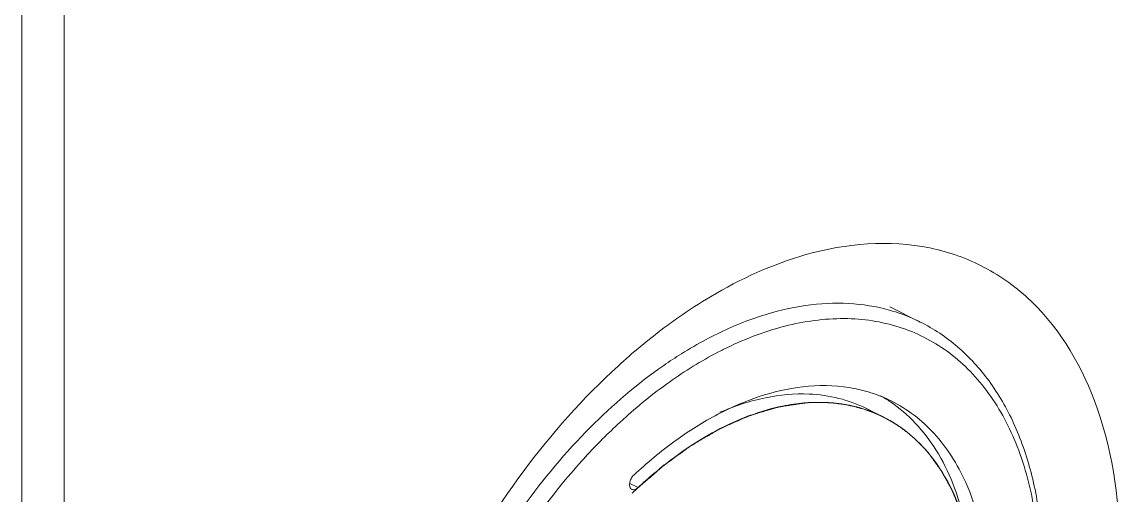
# Model space of a CAD drawing. Header units: millimetres. Extents: x 1177 to 4147, y 93 to 2194.
# Drawn here: x 3561.72 to 3568.16, y 1022.1 to 1024.87 of the extents above; entities that cross this region are included whole.
import ezdxf

# ---------------------------------------------------------------- set-up
doc = ezdxf.new("R2010")
doc.units = ezdxf.units.MM
doc.header["$LTSCALE"] = 0.1
doc.layers.get('0').update_dxf_attribs({"lineweight": 13})

# ---------------------------------------------------------------- blocks, each defined once
blk = doc.blocks.new('01')
for p, q in [((4016.8879, 674.7706), (4016.8879, 1166.673)), ((4017.2415, 678.2525), (4017.2415, 1164.9588)), ((4024.408, 1044.0311), (4024.1544, 1044.1579)), ((4023.9533, 1043.2959), (4023.9508, 1043.2967)), ((4023.9571, 1043.3062), (4024.0985, 1043.2355)), ((4022.0452, 1042.6439), (4021.9755, 1042.6787)), ((4022.0108, 1042.6113), (4021.9967, 1042.5976))]:
    blk.add_line(p, q)
for centre, radius, start, end in [((4024.9973, 1040.3393), 4.5551, 124.97288, 125.91918), ((4025.3506, 1039.8755), 5.1381, 126.9504, 132.51914), ((4025.0703, 1040.2386), 4.6795, 125.91962, 126.8807), ((4024.1118, 1041.09), 3.0296, 116.56538, 116.93563), ((4024.3741, 1040.6243), 3.7055, 122.04414, 124.78079), ((4023.4907, 1042.3749), 1.1916, 55.91716, 60.6392)]:
    blk.add_arc(centre, radius, start, end)
for points, knots in [([(4023.451, 1044.5957), (4023.7844, 1044.6904), (4024.3171, 1044.7372), (4024.9549, 1044.5097), (4025.5066, 1044.1079), (4025.9853, 1043.2662), (4026.0803, 1042.4897), (4026.0803, 1042.0725)], [0, 0, 0, 0, 0.241229, 0.353155, 0.465495, 0.709646, 1, 1, 1, 1]), ([(4022.3864, 1044.0719), (4022.4727, 1044.1323), (4022.8052, 1044.3479), (4023.1709, 1044.5162), (4023.451, 1044.5957)], [0, 0, 0, 0, 0.265752, 1, 1, 1, 1]), ([(4024.1493, 1044.1308), (4024.039, 1044.1618), (4023.8043, 1044.1991), (4023.4381, 1044.1797), (4023.0585, 1044.0879), (4022.8103, 1043.9838), (4022.6862, 1043.9218)], [0, 0, 0, 0, 0.227684, 0.467586, 0.724216, 1, 1, 1, 1]), ([(4024.4079, 1044.0311), (4024.3873, 1044.0414), (4024.3036, 1044.0808), (4024.2162, 1044.1121), (4024.1493, 1044.1308)], [0, 0, 0, 0, 0.249254, 1, 1, 1, 1]), ([(4024.408, 1044.0311), (4024.52, 1043.9751), (4024.7342, 1043.8318), (4024.9995, 1043.5401), (4025.2056, 1043.1805), (4025.3495, 1042.7633), (4025.43, 1042.2985), (4025.4467, 1041.7962), (4025.3999, 1041.2672), (4025.2911, 1040.7231), (4025.1229, 1040.176), (4024.8992, 1039.6382), (4024.6253, 1039.1221), (4024.3072, 1038.6392), (4023.9522, 1038.2008), (4023.568, 1037.8166), (4023.1632, 1037.4956), (4022.8757, 1037.3229), (4022.7309, 1037.2505)], [0, 0, 0, 0, 0.046374, 0.094191, 0.144678, 0.198693, 0.256662, 0.318598, 0.384166, 0.452757, 0.523561, 0.595631, 0.66795, 0.739486, 0.809251, 0.876361, 0.940103, 1, 1, 1, 1]), ([(4022.7569, 1037.3046), (4022.9384, 1037.3954), (4023.2982, 1037.6225), (4023.7923, 1038.0578), (4024.2472, 1038.5864), (4024.646, 1039.1886), (4024.9739, 1039.8419), (4025.2187, 1040.5219), (4025.3711, 1041.2033), (4025.4253, 1041.8609), (4025.3789, 1042.4708), (4025.2326, 1043.011), (4025.0243, 1043.3948), (4024.8124, 1043.6399), (4024.6364, 1043.7903), (4024.4418, 1043.9092), (4024.2308, 1043.9952), (4024.0055, 1044.0475), (4023.6831, 1044.0722), (4023.2518, 1044.0117), (4022.9219, 1043.8823), (4022.7569, 1043.7998)], [0, 0, 0, 0, 0.063265, 0.131823, 0.204585, 0.280032, 0.356417, 0.431911, 0.504761, 0.573445, 0.636852, 0.694489, 0.746724, 0.771287, 0.795134, 0.818602, 0.84206, 0.865879, 0.890399, 0.942508, 1, 1, 1, 1]), ([(4022.6862, 1043.9218), (4022.6628, 1043.9101), (4022.5683, 1043.8613), (4022.4761, 1043.8078), (4022.408, 1043.7652)], [0, 0, 0, 0, 0.245343, 1, 1, 1, 1]), ([(4022.7394, 1043.791), (4022.5988, 1043.7196), (4022.3193, 1043.5494), (4022.0642, 1043.3449), (4021.9389, 1043.2324)], [0, 0, 0, 0, 0.483613, 1, 1, 1, 1]), ([(4019.7509, 1039.4785), (4019.8412, 1040.2689), (4020.3417, 1041.8126), (4021.2935, 1043.1279), (4021.878, 1043.6626)], [0, 0, 0, 0, 0.501063, 1, 1, 1, 1]), ([(4022.2603, 1043.6678), (4022.0394, 1043.5145), (4021.6137, 1043.1489), (4021.2546, 1042.7193), (4021.086, 1042.4849)], [0, 0, 0, 0, 0.482181, 1, 1, 1, 1]), ([(4023.4239, 1043.4885), (4023.177, 1043.46), (4022.7998, 1043.3258), (4022.3435, 1043.038), (4022.1193, 1042.8511), (4022.0096, 1042.7485)], [0, 0, 0, 0, 0.460924, 0.721374, 1, 1, 1, 1]), ([(4022.7308, 1043.2748), (4022.8532, 1043.3278), (4023.0974, 1043.4089), (4023.3547, 1043.4332), (4023.4766, 1043.4279)], [0, 0, 0, 0, 0.522319, 1, 1, 1, 1]), ([(4024.1656, 1043.3697), (4024.1108, 1043.3971), (4023.9958, 1043.4437), (4023.7485, 1043.5021), (4023.5531, 1043.5034), (4023.4239, 1043.4885)], [0, 0, 0, 0, 0.241753, 0.487086, 1, 1, 1, 1]), ([(4023.4539, 1043.3545), (4023.4392, 1043.3523), (4023.4098, 1043.3479), (4023.3731, 1043.3423), (4023.3438, 1043.3379), (4023.3218, 1043.3345), (4023.2997, 1043.3312), (4023.2777, 1043.3278), (4023.2594, 1043.3251), (4023.2465, 1043.3231), (4023.2392, 1043.322), (4023.2337, 1043.3212), (4023.2282, 1043.3203), (4023.224, 1043.3197), (4023.2213, 1043.3193), (4023.2201, 1043.3191), (4023.2192, 1043.319), (4023.2183, 1043.3187), (4023.2166, 1043.3182), (4023.2143, 1043.3175), (4023.2105, 1043.3164), (4023.2058, 1043.315), (4023.1983, 1043.3127), (4023.1889, 1043.3099), (4023.1776, 1043.3065), (4023.1625, 1043.302), (4023.1437, 1043.2964), (4023.1211, 1043.2896), (4023.0909, 1043.2806), (4023.0608, 1043.2715), (4023.0344, 1043.2636), (4023.0194, 1043.2591), (4023.0081, 1043.2557), (4022.9987, 1043.2529), (4022.9911, 1043.2506), (4022.9864, 1043.2492), (4022.9827, 1043.2481), (4022.9803, 1043.2474), (4022.9787, 1043.2469), (4022.9777, 1043.2466), (4022.9768, 1043.2461), (4022.9756, 1043.2456), (4022.9727, 1043.2444), (4022.9684, 1043.2425), (4022.9627, 1043.2399), (4022.957, 1043.2374), (4022.9494, 1043.234), (4022.936, 1043.2281), (4022.917, 1043.2197), (4022.8941, 1043.2096), (4022.8712, 1043.1994), (4022.8484, 1043.1893), (4022.8255, 1043.1792), (4022.8064, 1043.1708), (4022.7912, 1043.164), (4022.7797, 1043.1589), (4022.7683, 1043.1539), (4022.7588, 1043.1497), (4022.7512, 1043.1463), (4022.7464, 1043.1442), (4022.7426, 1043.1425), (4022.7397, 1043.1412), (4022.7373, 1043.1402), (4022.7354, 1043.1393), (4022.734, 1043.1388), (4022.7326, 1043.1378), (4022.7307, 1043.1368), (4022.7283, 1043.1354), (4022.7254, 1043.1337), (4022.7216, 1043.1315), (4022.7169, 1043.1287), (4022.7093, 1043.1242), (4022.6997, 1043.1187), (4022.6883, 1043.112), (4022.6769, 1043.1054), (4022.6617, 1043.0965), (4022.6426, 1043.0853), (4022.6198, 1043.072), (4022.5969, 1043.0587), (4022.5741, 1043.0453), (4022.5513, 1043.032), (4022.5322, 1043.0209), (4022.5189, 1043.0131), (4022.5113, 1043.0087), (4022.5056, 1043.0053), (4022.4999, 1043.002), (4022.4956, 1042.9995), (4022.4927, 1042.9978), (4022.4915, 1042.9971), (4022.4906, 1042.9966), (4022.4896, 1042.9959), (4022.488, 1042.9947), (4022.4857, 1042.993), (4022.4819, 1042.9903), (4022.4772, 1042.9869), (4022.4697, 1042.9814), (4022.4603, 1042.9746), (4022.4491, 1042.9664), (4022.4341, 1042.9555), (4022.4078, 1042.9364), (4022.3703, 1042.9091), (4022.3328, 1042.8818), (4022.3065, 1042.8627), (4022.2915, 1042.8518), (4022.2802, 1042.8436), (4022.2709, 1042.8368), (4022.2634, 1042.8313), (4022.2587, 1042.8279), (4022.2549, 1042.8252), (4022.2526, 1042.8235), (4022.2509, 1042.8223), (4022.25, 1042.8216), (4022.2491, 1042.8207), (4022.2479, 1042.8197), (4022.2451, 1042.8172), (4022.2409, 1042.8135), (4022.2353, 1042.8086), (4022.2297, 1042.8037), (4022.2222, 1042.7971), (4022.2091, 1042.7856), (4022.1904, 1042.7691), (4022.1679, 1042.7494), (4022.1455, 1042.7297), (4022.123, 1042.7099), (4022.0931, 1042.6836), (4022.0557, 1042.6507), (4022.0258, 1042.6244), (4022.0108, 1042.6113)], [0, 0, 0, 0, 0.03125, 0.0625, 0.078125, 0.09375, 0.109375, 0.125, 0.140625, 0.148438, 0.152344, 0.15625, 0.160156, 0.164062, 0.165039, 0.166016, 0.166504, 0.166992, 0.167969, 0.169922, 0.171875, 0.175781, 0.179688, 0.1875, 0.195312, 0.203125, 0.21875, 0.234375, 0.25, 0.28125, 0.296875, 0.304688, 0.3125, 0.320312, 0.324219, 0.328125, 0.330078, 0.332031, 0.333008, 0.333496, 0.333984, 0.334961, 0.335938, 0.339844, 0.34375, 0.347656, 0.351562, 0.359375, 0.375, 0.390625, 0.40625, 0.421875, 0.4375, 0.453125, 0.460938, 0.46875, 0.476562, 0.484375, 0.488281, 0.492188, 0.494141, 0.496094, 0.498047, 0.499023, 0.5, 0.500977, 0.501953, 0.503906, 0.505859, 0.507812, 0.511719, 0.515625, 0.523438, 0.53125, 0.539062, 0.546875, 0.5625, 0.578125, 0.59375, 0.609375, 0.625, 0.640625, 0.648438, 0.652344, 0.65625, 0.660156, 0.664062, 0.665039, 0.666016, 0.666504, 0.666992, 0.667969, 0.669922, 0.671875, 0.675781, 0.679688, 0.6875, 0.695312, 0.703125, 0.71875, 0.75, 0.78125, 0.796875, 0.804688, 0.8125, 0.820312, 0.824219, 0.828125, 0.830078, 0.832031, 0.833008, 0.833496, 0.833984, 0.834961, 0.835938, 0.839844, 0.84375, 0.847656, 0.851562, 0.859375, 0.875, 0.890625, 0.90625, 0.921875, 0.9375, 0.96875, 1, 1, 1, 1]), ([(4023.5268, 1043.3581), (4023.4669, 1043.3567), (4023.3445, 1043.346), (4023.0235, 1043.2799), (4022.671, 1043.1216), (4022.3094, 1042.876), (4022.1322, 1042.7253), (4022.0452, 1042.6439)], [0, 0, 0, 0, 0.107146, 0.218951, 0.585105, 0.786968, 1, 1, 1, 1]), ([(4023.519, 1043.3579), (4023.5182, 1043.3579), (4023.5169, 1043.3578), (4023.5151, 1043.3578), (4023.514, 1043.3577), (4023.5132, 1043.3577), (4023.5126, 1043.3577), (4023.5123, 1043.3577), (4023.512, 1043.3577), (4023.5115, 1043.3577), (4023.511, 1043.3576), (4023.5102, 1043.3576), (4023.5091, 1043.3576), (4023.5073, 1043.3575), (4023.5052, 1043.3574), (4023.503, 1043.3573), (4023.5013, 1043.3573), (4023.5002, 1043.3572), (4023.4993, 1043.3572), (4023.4988, 1043.3572), (4023.4983, 1043.3571), (4023.4981, 1043.3571), (4023.4977, 1043.3571), (4023.4972, 1043.3571), (4023.4963, 1043.3571), (4023.4952, 1043.357), (4023.4941, 1043.357), (4023.4933, 1043.3569), (4023.4926, 1043.3569), (4023.4921, 1043.3569), (4023.4917, 1043.3568), (4023.4915, 1043.3568), (4023.4913, 1043.3568), (4023.491, 1043.3568), (4023.4905, 1043.3568), (4023.4898, 1043.3567), (4023.4887, 1043.3567), (4023.4874, 1043.3566), (4023.4857, 1043.3565), (4023.4835, 1043.3564), (4023.4813, 1043.3563), (4023.4796, 1043.3562), (4023.4785, 1043.3562), (4023.4777, 1043.3561), (4023.4773, 1043.3561), (4023.4771, 1043.3561), (4023.4768, 1043.3561), (4023.4764, 1043.356), (4023.4759, 1043.356), (4023.475, 1043.3559), (4023.4739, 1043.3559), (4023.4728, 1043.3558), (4023.4719, 1043.3558), (4023.4714, 1043.3557), (4023.471, 1043.3557), (4023.4707, 1043.3557), (4023.4705, 1043.3557), (4023.4704, 1043.3557), (4023.4701, 1043.3557), (4023.4698, 1043.3556), (4023.469, 1043.3556), (4023.4678, 1043.3555), (4023.4663, 1043.3554), (4023.4647, 1043.3553), (4023.4627, 1043.3551), (4023.4591, 1043.3549), (4023.456, 1043.3547), (4023.4539, 1043.3545)], [0, 0, 0, 0, 0.0625, 0.09375, 0.125, 0.140625, 0.15625, 0.164062, 0.167969, 0.171875, 0.179688, 0.1875, 0.203125, 0.21875, 0.25, 0.28125, 0.296875, 0.3125, 0.320312, 0.328125, 0.332031, 0.335938, 0.34375, 0.359375, 0.375, 0.40625, 0.4375, 0.453125, 0.46875, 0.484375, 0.492188, 0.496094, 0.5, 0.503906, 0.507812, 0.515625, 0.53125, 0.546875, 0.5625, 0.59375, 0.625, 0.640625, 0.65625, 0.664062, 0.667969, 0.671875, 0.679688, 0.6875, 0.703125, 0.71875, 0.75, 0.78125, 0.796875, 0.8125, 0.820312, 0.828125, 0.832031, 0.833984, 0.835938, 0.839844, 0.84375, 0.859375, 0.875, 0.890625, 0.90625, 0.9375, 1, 1, 1, 1]), ([(4023.4766, 1043.4279), (4023.5607, 1043.4242), (4023.7266, 1043.4009), (4023.8838, 1043.3428), (4023.9571, 1043.3062)], [0, 0, 0, 0, 0.507045, 1, 1, 1, 1]), ([(4023.9508, 1043.2967), (4023.943, 1043.299), (4023.9314, 1043.3026), (4023.9179, 1043.3067), (4023.9101, 1043.309), (4023.9043, 1043.3108), (4023.8985, 1043.3125), (4023.8942, 1043.3139), (4023.8913, 1043.3147), (4023.8898, 1043.3152), (4023.8883, 1043.3156), (4023.8861, 1043.3161), (4023.8834, 1043.3168), (4023.8791, 1043.3178), (4023.8736, 1043.3191), (4023.8649, 1043.3212), (4023.854, 1043.3238), (4023.8409, 1043.327), (4023.8311, 1043.3293), (4023.8246, 1043.3309), (4023.8219, 1043.3315), (4023.8197, 1043.3321), (4023.8175, 1043.3325), (4023.8136, 1043.3332), (4023.808, 1043.3342), (4023.7947, 1043.3366), (4023.7791, 1043.3393), (4023.7635, 1043.3421), (4023.7557, 1043.3435), (4023.7512, 1043.3443), (4023.7479, 1043.3449), (4023.7445, 1043.3452), (4023.7399, 1043.3458), (4023.7342, 1043.3465), (4023.7274, 1043.3473), (4023.7183, 1043.3483), (4023.707, 1043.3497), (4023.6956, 1043.351), (4023.6865, 1043.3521), (4023.6808, 1043.3527), (4023.6769, 1043.3532), (4023.6746, 1043.3534), (4023.6723, 1043.3536), (4023.6694, 1043.3537), (4023.6624, 1043.3541), (4023.652, 1043.3548), (4023.6381, 1043.3556), (4023.6265, 1043.3563), (4023.6173, 1043.3568), (4023.6115, 1043.3572), (4023.6069, 1043.3575), (4023.604, 1043.3576), (4023.6019, 1043.3578), (4023.6008, 1043.3578), (4023.5995, 1043.3578), (4023.5979, 1043.3578), (4023.594, 1043.3578), (4023.5882, 1043.3578), (4023.5806, 1043.3578), (4023.5729, 1043.3578), (4023.5626, 1043.3578), (4023.5447, 1043.3579), (4023.5293, 1043.3579), (4023.519, 1043.3579)], [0, 0, 0, 0, 0.0625, 0.09375, 0.109375, 0.125, 0.140625, 0.15625, 0.160156, 0.164062, 0.167969, 0.171875, 0.179688, 0.1875, 0.203125, 0.21875, 0.25, 0.28125, 0.3125, 0.320312, 0.328125, 0.332031, 0.335938, 0.34375, 0.359375, 0.375, 0.4375, 0.46875, 0.484375, 0.492188, 0.5, 0.507812, 0.515625, 0.53125, 0.546875, 0.5625, 0.59375, 0.625, 0.640625, 0.65625, 0.664062, 0.667969, 0.671875, 0.679688, 0.6875, 0.71875, 0.75, 0.78125, 0.796875, 0.8125, 0.820312, 0.828125, 0.832031, 0.833984, 0.835938, 0.839844, 0.84375, 0.859375, 0.875, 0.890625, 0.90625, 0.9375, 1, 1, 1, 1]), ([(4024.0985, 1043.2355), (4024.0124, 1043.2786), (4023.8245, 1043.3437), (4023.6268, 1043.3604), (4023.5268, 1043.3581)], [0, 0, 0, 0, 0.490458, 1, 1, 1, 1]), ([(4024.5394, 1042.9596), (4024.489, 1043.0401), (4024.3759, 1043.189), (4024.2336, 1043.311), (4024.1585, 1043.3618)], [0, 0, 0, 0, 0.511265, 1, 1, 1, 1]), ([(4024.7882, 1042.6871), (4024.7539, 1042.7632), (4024.6767, 1042.9074), (4024.5312, 1043.0986), (4024.3612, 1043.2557), (4024.2324, 1043.3363), (4024.1656, 1043.3697)], [0, 0, 0, 0, 0.266209, 0.519043, 0.762109, 1, 1, 1, 1]), ([(4024.0997, 1043.2349), (4024.0939, 1043.2377), (4024.0867, 1043.2412), (4024.0781, 1043.2455), (4024.0723, 1043.2482), (4024.065, 1043.2515), (4024.0577, 1043.2549), (4024.0519, 1043.2575), (4024.046, 1043.26), (4024.0401, 1043.2626), (4024.0342, 1043.2651), (4024.0298, 1043.2671), (4024.0253, 1043.2688), (4024.0193, 1043.2713), (4024.0134, 1043.2737), (4024.0074, 1043.2761), (4024.0029, 1043.2778), (4023.9984, 1043.2795), (4023.9939, 1043.2813), (4023.9894, 1043.283), (4023.986, 1043.2842), (4023.9838, 1043.2851), (4023.9828, 1043.2855), (4023.9821, 1043.2857), (4023.9812, 1043.286), (4023.9796, 1043.2866), (4023.9774, 1043.2874), (4023.9738, 1043.2886), (4023.9694, 1043.2902), (4023.9622, 1043.2927), (4023.9568, 1043.2946), (4023.9533, 1043.2959)], [0, 0, 0, 0, 0.125, 0.15625, 0.1875, 0.25, 0.3125, 0.34375, 0.375, 0.4375, 0.46875, 0.5, 0.53125, 0.5625, 0.625, 0.65625, 0.6875, 0.71875, 0.75, 0.78125, 0.8125, 0.820312, 0.828125, 0.832031, 0.835938, 0.84375, 0.859375, 0.875, 0.90625, 0.9375, 1, 1, 1, 1]), ([(4021.9389, 1043.2324), (4021.9057, 1043.2026), (4021.7721, 1043.0791), (4021.6456, 1042.9479), (4021.5543, 1042.8454)], [0, 0, 0, 0, 0.245479, 1, 1, 1, 1]), ([(4024.5215, 1042.8764), (4024.4648, 1042.9523), (4024.3372, 1043.0903), (4024.1804, 1043.1946), (4024.0985, 1043.2355)], [0, 0, 0, 0, 0.508673, 1, 1, 1, 1]), ([(4024.4805, 1042.9286), (4024.4738, 1042.9361), (4024.4638, 1042.9475), (4024.4521, 1042.9607), (4024.4455, 1042.9682), (4024.4405, 1042.9739), (4024.4355, 1042.9796), (4024.4317, 1042.9838), (4024.4292, 1042.9866), (4024.428, 1042.9881), (4024.4267, 1042.9895), (4024.4248, 1042.9914), (4024.4224, 1042.9937), (4024.4186, 1042.9975), (4024.4138, 1043.0023), (4024.4062, 1043.0098), (4024.3966, 1043.0193), (4024.3871, 1043.0288), (4024.3795, 1043.0364), (4024.3747, 1043.0411), (4024.3709, 1043.0449), (4024.3685, 1043.0473), (4024.3668, 1043.0489), (4024.3659, 1043.0498), (4024.365, 1043.0506), (4024.3638, 1043.0516), (4024.361, 1043.054), (4024.3569, 1043.0577), (4024.3513, 1043.0625), (4024.3457, 1043.0673), (4024.3383, 1043.0737), (4024.3309, 1043.0801), (4024.3235, 1043.0866), (4024.318, 1043.0914), (4024.3133, 1043.0954), (4024.3101, 1043.0982), (4024.3082, 1043.0998), (4024.3069, 1043.101), (4024.3052, 1043.1022), (4024.3032, 1043.1038), (4024.2995, 1043.1066), (4024.2942, 1043.1105), (4024.2879, 1043.1153), (4024.2795, 1043.1216), (4024.2711, 1043.1279), (4024.2627, 1043.1343), (4024.2564, 1043.139), (4024.2501, 1043.1438), (4024.2453, 1043.1473), (4024.2422, 1043.1497), (4024.2409, 1043.1507), (4024.2398, 1043.1515), (4024.2388, 1043.1522), (4024.237, 1043.1533), (4024.2345, 1043.1549), (4024.2304, 1043.1576), (4024.2254, 1043.1609), (4024.2173, 1043.1661), (4024.2071, 1043.1727), (4024.197, 1043.1792), (4024.1889, 1043.1845), (4024.1838, 1043.1878), (4024.1798, 1043.1904), (4024.1772, 1043.192), (4024.1755, 1043.1932), (4024.1744, 1043.1938), (4024.1732, 1043.1945), (4024.1718, 1043.1953), (4024.1683, 1043.1972), (4024.163, 1043.2001), (4024.156, 1043.204), (4024.1489, 1043.2078), (4024.1396, 1043.213), (4024.1231, 1043.222), (4024.1091, 1043.2297), (4024.0997, 1043.2349)], [0, 0, 0, 0, 0.0625, 0.09375, 0.109375, 0.125, 0.140625, 0.15625, 0.160156, 0.164062, 0.167969, 0.171875, 0.179688, 0.1875, 0.203125, 0.21875, 0.25, 0.28125, 0.296875, 0.3125, 0.320312, 0.328125, 0.332031, 0.333984, 0.335938, 0.339844, 0.34375, 0.359375, 0.375, 0.390625, 0.40625, 0.4375, 0.453125, 0.46875, 0.484375, 0.492188, 0.496094, 0.5, 0.503906, 0.507812, 0.515625, 0.53125, 0.546875, 0.5625, 0.59375, 0.609375, 0.625, 0.640625, 0.65625, 0.660156, 0.664062, 0.666016, 0.667969, 0.671875, 0.679688, 0.6875, 0.703125, 0.71875, 0.75, 0.78125, 0.796875, 0.8125, 0.820312, 0.828125, 0.832031, 0.833984, 0.835938, 0.839844, 0.84375, 0.859375, 0.875, 0.890625, 0.90625, 0.9375, 1, 1, 1, 1]), ([(4024.8684, 1041.858), (4024.8651, 1041.8844), (4024.8603, 1041.9241), (4024.8546, 1041.9704), (4024.8514, 1041.9968), (4024.849, 1042.0166), (4024.847, 1042.0332), (4024.8454, 1042.0464), (4024.8444, 1042.0546), (4024.8435, 1042.0613), (4024.843, 1042.0654), (4024.8427, 1042.0683), (4024.8425, 1042.0699), (4024.8421, 1042.0715), (4024.8417, 1042.0734), (4024.8407, 1042.0781), (4024.8393, 1042.0851), (4024.8373, 1042.0945), (4024.8354, 1042.1039), (4024.8328, 1042.1164), (4024.8282, 1042.1383), (4024.8217, 1042.1695), (4024.8152, 1042.2007), (4024.8106, 1042.2226), (4024.808, 1042.2351), (4024.806, 1042.2445), (4024.8041, 1042.2539), (4024.8026, 1042.2609), (4024.8017, 1042.2656), (4024.8012, 1042.2675), (4024.8009, 1042.2691), (4024.8005, 1042.2706), (4024.7997, 1042.2731), (4024.7986, 1042.2768), (4024.7968, 1042.2826), (4024.7946, 1042.2899), (4024.791, 1042.3016), (4024.7865, 1042.3162), (4024.7812, 1042.3337), (4024.7758, 1042.3513), (4024.7704, 1042.3688), (4024.765, 1042.3863), (4024.7597, 1042.4038), (4024.7552, 1042.4184), (4024.7516, 1042.4301), (4024.7494, 1042.4374), (4024.7476, 1042.4432), (4024.7463, 1042.4476), (4024.7451, 1042.4513), (4024.7444, 1042.4538), (4024.7439, 1042.4553), (4024.7436, 1042.4564), (4024.7431, 1042.4574), (4024.7426, 1042.4587), (4024.7416, 1042.4611), (4024.7402, 1042.4645), (4024.7385, 1042.4685), (4024.7362, 1042.4739), (4024.7334, 1042.4806), (4024.7289, 1042.4914), (4024.7232, 1042.5049), (4024.7164, 1042.521), (4024.7097, 1042.5372), (4024.7029, 1042.5534), (4024.6961, 1042.5695), (4024.6893, 1042.5857), (4024.6836, 1042.5992), (4024.6791, 1042.6099), (4024.6763, 1042.6167), (4024.674, 1042.6221), (4024.6726, 1042.6254), (4024.6716, 1042.6278), (4024.671, 1042.6291), (4024.6703, 1042.6303), (4024.6695, 1042.6319), (4024.6675, 1042.6355), (4024.6644, 1042.641), (4024.6603, 1042.6484), (4024.6563, 1042.6557), (4024.6508, 1042.6655), (4024.6413, 1042.6826), (4024.6277, 1042.7071), (4024.6141, 1042.7316), (4024.6046, 1042.7487), (4024.5992, 1042.7585), (4024.5951, 1042.7658), (4024.591, 1042.7732), (4024.588, 1042.7787), (4024.586, 1042.7824), (4024.5851, 1042.7839), (4024.5844, 1042.7851), (4024.5837, 1042.7863), (4024.5822, 1042.7882), (4024.5802, 1042.791), (4024.577, 1042.7955), (4024.5729, 1042.8011), (4024.5664, 1042.81), (4024.5583, 1042.8212), (4024.5486, 1042.8346), (4024.5356, 1042.8525), (4024.5194, 1042.8749), (4024.4999, 1042.9017), (4024.487, 1042.9196), (4024.4805, 1042.9286)], [0, 0, 0, 0, 0.0625, 0.09375, 0.109375, 0.125, 0.140625, 0.148438, 0.15625, 0.160156, 0.164062, 0.166016, 0.166992, 0.167969, 0.169922, 0.171875, 0.179688, 0.1875, 0.195312, 0.203125, 0.21875, 0.25, 0.28125, 0.296875, 0.304688, 0.3125, 0.320312, 0.328125, 0.330078, 0.332031, 0.333008, 0.333984, 0.335938, 0.339844, 0.34375, 0.351562, 0.359375, 0.375, 0.390625, 0.40625, 0.421875, 0.4375, 0.453125, 0.46875, 0.476562, 0.484375, 0.488281, 0.492188, 0.496094, 0.498047, 0.499023, 0.5, 0.500977, 0.501953, 0.503906, 0.507812, 0.511719, 0.515625, 0.523438, 0.53125, 0.546875, 0.5625, 0.578125, 0.59375, 0.609375, 0.625, 0.640625, 0.648438, 0.65625, 0.660156, 0.664062, 0.666016, 0.666992, 0.667969, 0.669922, 0.671875, 0.679688, 0.6875, 0.695312, 0.703125, 0.71875, 0.75, 0.78125, 0.796875, 0.804688, 0.8125, 0.820312, 0.828125, 0.830078, 0.832031, 0.833008, 0.833984, 0.835938, 0.839844, 0.84375, 0.851562, 0.859375, 0.875, 0.890625, 0.90625, 0.9375, 0.96875, 1, 1, 1, 1]), ([(4024.779, 1042.3534), (4024.7545, 1042.4637), (4024.6921, 1042.6736), (4024.5951, 1042.8705), (4024.5394, 1042.9596)], [0, 0, 0, 0, 0.518165, 1, 1, 1, 1]), ([(4021.5543, 1042.8454), (4021.4262, 1042.7014), (4021.1825, 1042.3953), (4020.8632, 1041.8982), (4020.5913, 1041.3672), (4020.3738, 1040.8158), (4020.2161, 1040.2578), (4020.1221, 1039.7069), (4020.0943, 1039.177), (4020.1214, 1038.834), (4020.1474, 1038.6705)], [0, 0, 0, 0, 0.127491, 0.258267, 0.390299, 0.521487, 0.64978, 0.77329, 0.890419, 1, 1, 1, 1]), ([(4024.8724, 1041.4177), (4024.8808, 1041.5602), (4024.8801, 1041.8364), (4024.8215, 1042.2309), (4024.7064, 1042.5812), (4024.5889, 1042.7865), (4024.5215, 1042.8764)], [0, 0, 0, 0, 0.280138, 0.540178, 0.77953, 1, 1, 1, 1]), ([(4021.9939, 1042.6291), (4021.9902, 1042.6309), (4021.9833, 1042.6366), (4021.9768, 1042.649), (4021.9739, 1042.6643), (4021.975, 1042.6882), (4021.9851, 1042.7185), (4022.0003, 1042.7397), (4022.0096, 1042.7485)], [0, 0, 0, 0, 0.090733, 0.190686, 0.30483, 0.433321, 0.717316, 1, 1, 1, 1]), ([(4022.0452, 1042.6439), (4022.0411, 1042.6401), (4022.0328, 1042.6335), (4022.0192, 1042.6272), (4022.0058, 1042.6252), (4021.9974, 1042.6273), (4021.9939, 1042.6291)], [0, 0, 0, 0, 0.295131, 0.558322, 0.789306, 1, 1, 1, 1]), ([(4022.0464, 1037.6115), (4022.1518, 1037.6207), (4022.369, 1037.6622), (4022.6906, 1037.7828), (4023.0127, 1037.9606), (4023.329, 1038.192), (4023.6333, 1038.4721), (4024.0193, 1038.9083), (4024.4317, 1039.5353), (4024.7307, 1040.227), (4024.8894, 1040.7986), (4024.9634, 1041.2188), (4024.9917, 1041.6257), (4024.9687, 1042.1204), (4024.8829, 1042.4766), (4024.7882, 1042.6871)], [0, 0, 0, 0, 0.049411, 0.10258, 0.159713, 0.220696, 0.28513, 0.352417, 0.492284, 0.633465, 0.702331, 0.76887, 0.832367, 0.892274, 1, 1, 1, 1])]:
    blk.add_open_spline(points, degree=3, knots=knots)

msp = doc.modelspace()

# ---------------------------------------------------------------- block references
at = {"xscale": 0.7, "yscale": 0.7, "zscale": 0.7}
msp.add_blockref('01', (749.9034, 292.2903), dxfattribs=at)

doc.saveas('drawing.dxf')
